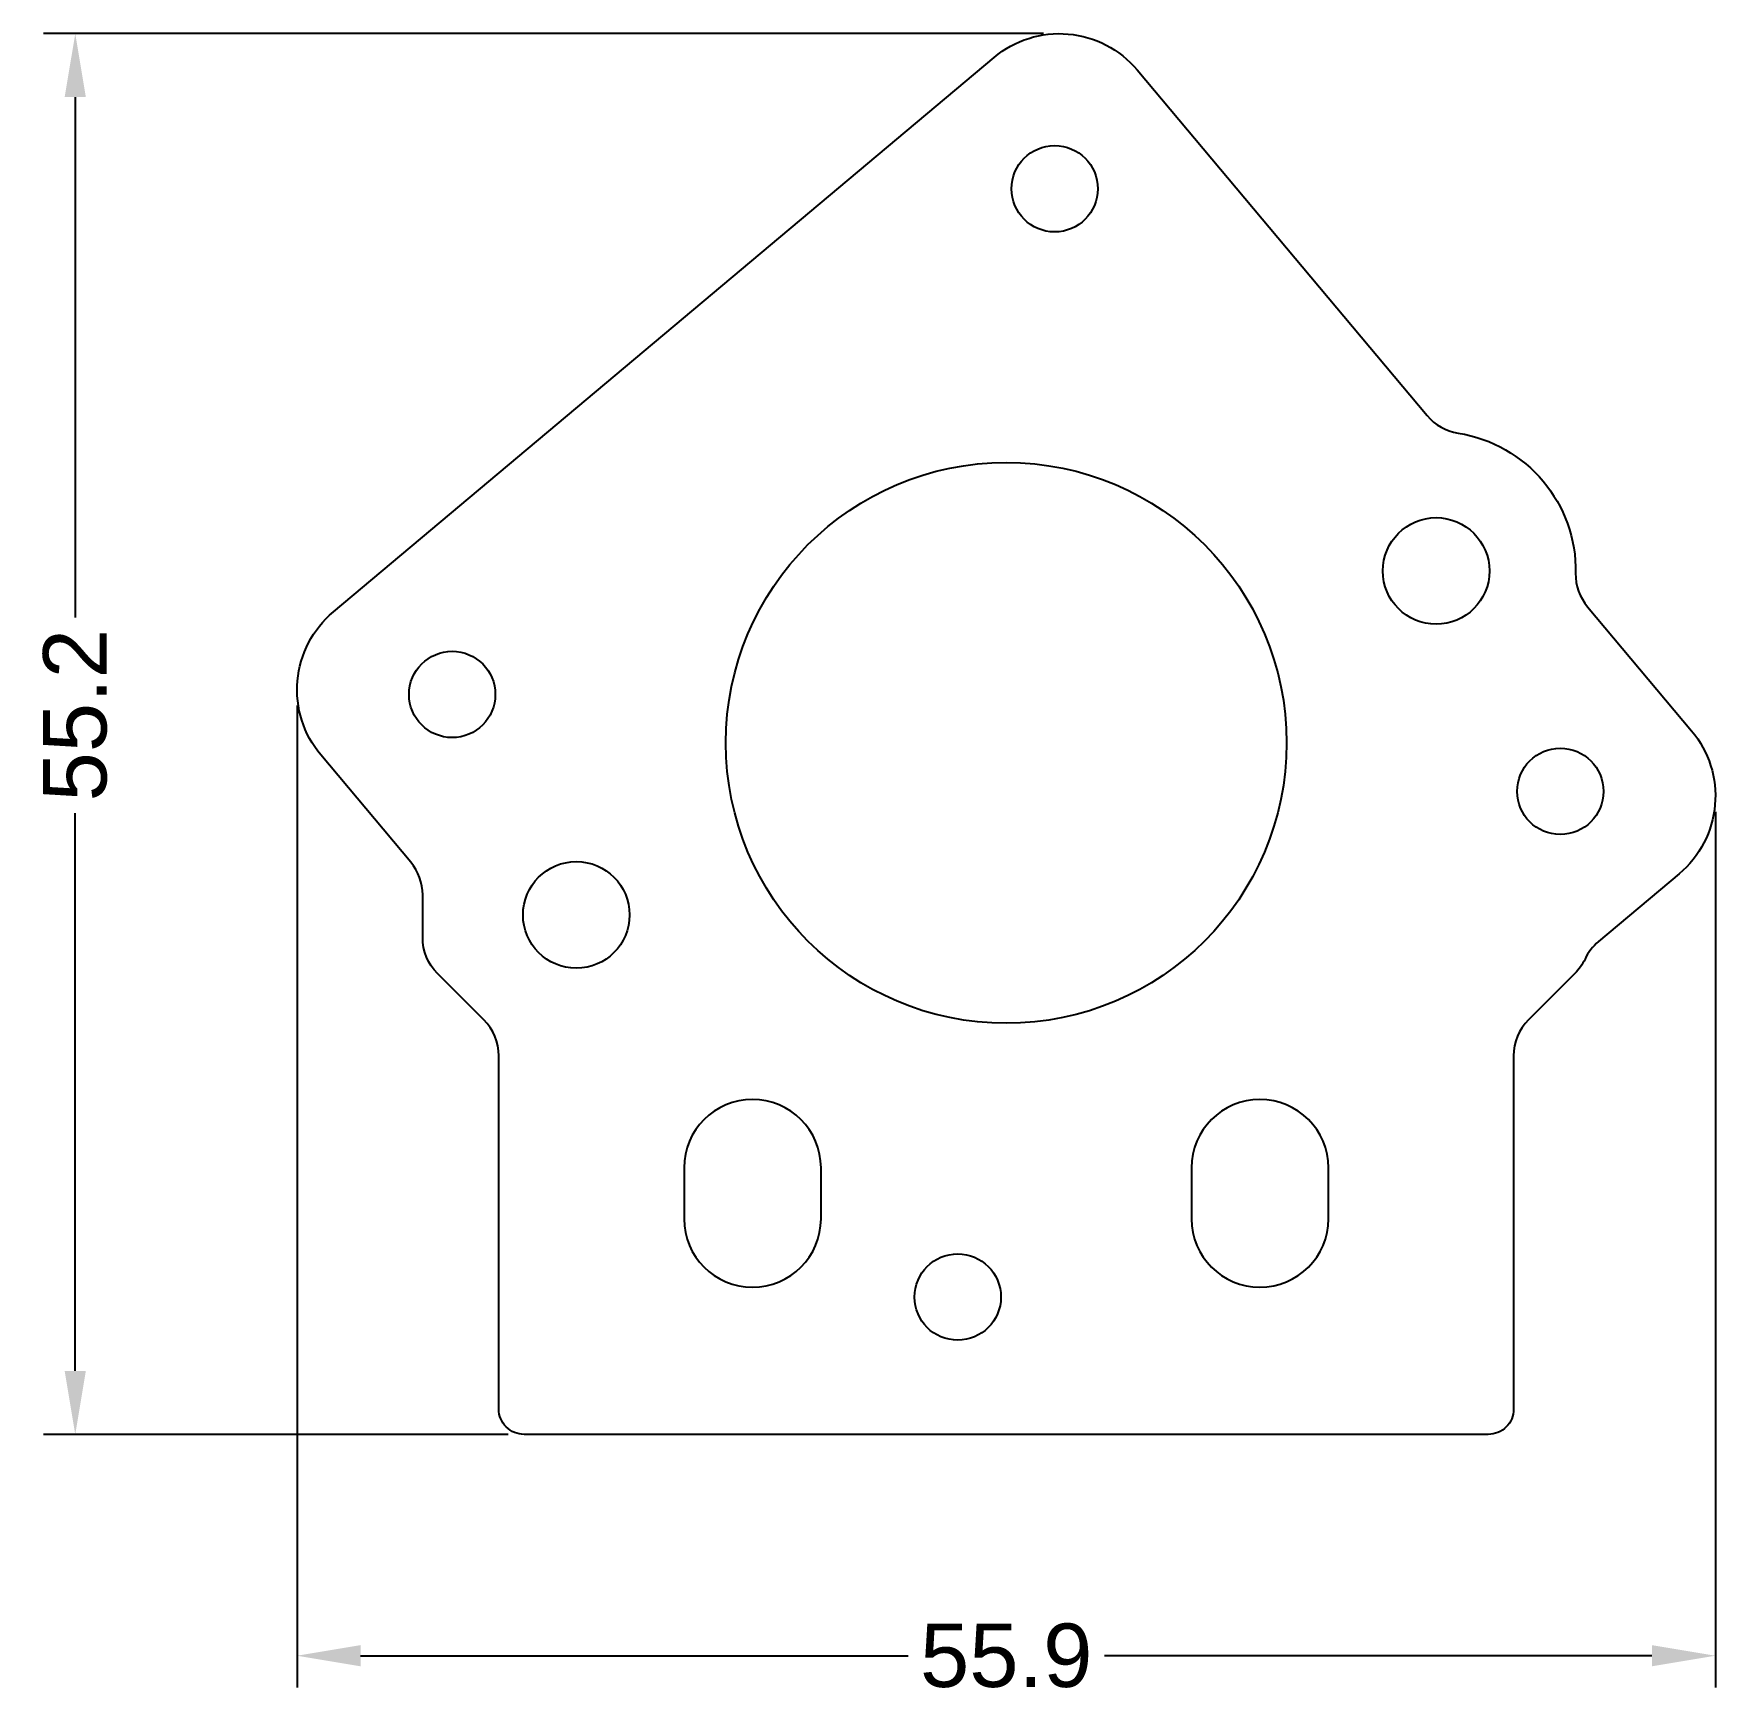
# Model space of a CAD drawing. Header units: millimetres. Extents: x -38.3 to 28, y -10.4 to 55.2.
import ezdxf

# ---------------------------------------------------------------- set-up
doc = ezdxf.new("R2010")
doc.units = ezdxf.units.MM
doc.layers.add('Dimensions', color=7, linetype='Continuous')
doc.layers.add('Parts', color=7, linetype='Continuous')
doc.styles.get("Standard").update_dxf_attribs({"font": 'arial.ttf'})
doc.dimstyles.new('ISO-25', dxfattribs={"dimtxt": 2.5, "dimasz": 2.5, "dimexe": 1.25, "dimexo": 0.625, "dimtad": 0, "dimtoh": 1, "dimdsep": 46, "dimtxsty": 'Standard', "dimcen": 2.5, "dimadec": 0, "dimazin": 0, "dimtfac": 1, "dimtmove": 0, "dimatfit": 3, "dimfxl": 1, "dimarcsym": 0})

# ---------------------------------------------------------------- blocks, each defined once
blk = doc.blocks.new('*D0')
at = {"layer": 'Defpoints', "color": 0}
for p in [(-27.95, 29.345), (27.95, 25.155), (27.95, -8.721)]:
    blk.add_point(p, dxfattribs=at)
at = {"layer": 'Dimensions', "color": 0, "lineweight": -2}
for p, q in [((-27.95, 28.72), (-27.95, -9.971)), ((27.95, 24.53), (27.95, -9.971)), ((-25.45, -8.721), (-3.871, -8.721)), ((25.45, -8.721), (3.871, -8.721))]:
    blk.add_line(p, q, dxfattribs=at)
at = {"layer": 'Dimensions', "color": 0}
for points in [[(-25.45, -8.305), (-25.45, -9.138), (-27.95, -8.721)], [(25.45, -9.138), (25.45, -8.305), (27.95, -8.721)]]:
    blk.add_solid(points, dxfattribs=at)
at = {"layer": 'Dimensions', "color": 0, "insert": (0, -8.721), "char_height": 2.5, "attachment_point": 5}
blk.add_mtext('55.9', dxfattribs=at)
blk = doc.blocks.new('*D1')
at = {"layer": 'Defpoints', "color": 0}
for p in [(-36.693, 55.2), (2.095, 55.2), (-19, 0)]:
    blk.add_point(p, dxfattribs=at)
at = {"layer": 'Dimensions', "color": 0, "lineweight": -2}
for p, q in [((1.47, 55.2), (-37.943, 55.2)), ((-36.693, 52.7), (-36.693, 32.195)), ((-36.693, 2.5), (-36.693, 24.485)), ((-19.625, 0), (-37.943, 0))]:
    blk.add_line(p, q, dxfattribs=at)
at = {"layer": 'Dimensions', "color": 0}
for points in [[(-36.276, 52.7), (-37.11, 52.7), (-36.693, 55.2)], [(-37.11, 2.5), (-36.276, 2.5), (-36.693, 0)]]:
    blk.add_solid(points, dxfattribs=at)
at = {"layer": 'Dimensions', "color": 0, "insert": (-36.693, 28.34), "char_height": 2.5, "attachment_point": 5, "rotation": 90}
blk.add_mtext('55.2', dxfattribs=at)

msp = doc.modelspace()

# ---------------------------------------------------------------- linework, layer by layer
at = {"layer": 'Parts'}
for points in [[(-23.468, 22.548), (-27.014, 26.774, -0.414214), (-26.521, 32.41), (-0.476, 54.264, -0.414214), (5.16, 53.771), (16.59, 40.149, 0.180688), (17.808, 39.459, -0.373573), (22.444, 33.934, 0.180688), (22.912, 32.615), (27.014, 27.726, -0.414214), (26.521, 22.09), (23.34, 19.421, 0.109598), (22.813, 18.734, -0.087569), (22.414, 18.164), (20.586, 16.336, 0.198912), (20, 14.922), (20, 1, -0.414214), (19, 0), (-19, 0, -0.414214), (-20, 1), (-20, 14.922, 0.198912), (-20.586, 16.336), (-22.414, 18.164, -0.198912), (-23, 19.578), (-23, 21.262, 0.176327)], [(-12.7, 10.5), (-12.7, 8.5, 1), (-7.3, 8.5), (-7.3, 10.5, 1)], [(12.7, 10.5, 1), (7.3, 10.5), (7.3, 8.5, 1), (12.7, 8.5)]]:
    msp.add_lwpolyline(points, format="xyb", close=True, dxfattribs=at)
for centre, radius in [((1.91, 49.087), 1.7), ((0, 27.25), 11.05), ((16.945, 34.027), 2.1), ((-21.837, 29.16), 1.7), ((21.837, 25.34), 1.7), ((-16.945, 20.473), 2.1), ((-1.91, 5.413), 1.7)]:
    msp.add_circle(centre, radius, dxfattribs=at)

# ---------------------------------------------------------------- dimensions: what is measured, and where the dimension line sits
at = {"layer": 'Dimensions'}
dim = msp.add_linear_dim(base=(-36.693, 55.2), p1=(-19, 0), p2=(2.095, 55.2), angle=90, dimstyle='ISO-25', dxfattribs=at)
dim.commit()
dim.dimension.update_dxf_attribs({"geometry": '*D1', "text_midpoint": (-36.693, 28.34), "dimtype": 160})
dim = msp.add_linear_dim(base=(27.95, -8.721), p1=(-27.95, 29.345), p2=(27.95, 25.155), dimstyle='ISO-25', dxfattribs=at)
dim.commit()
dim.dimension.update_dxf_attribs({"geometry": '*D0', "text_midpoint": (0, -8.721), "dimtype": 160})

doc.saveas('drawing.dxf')
